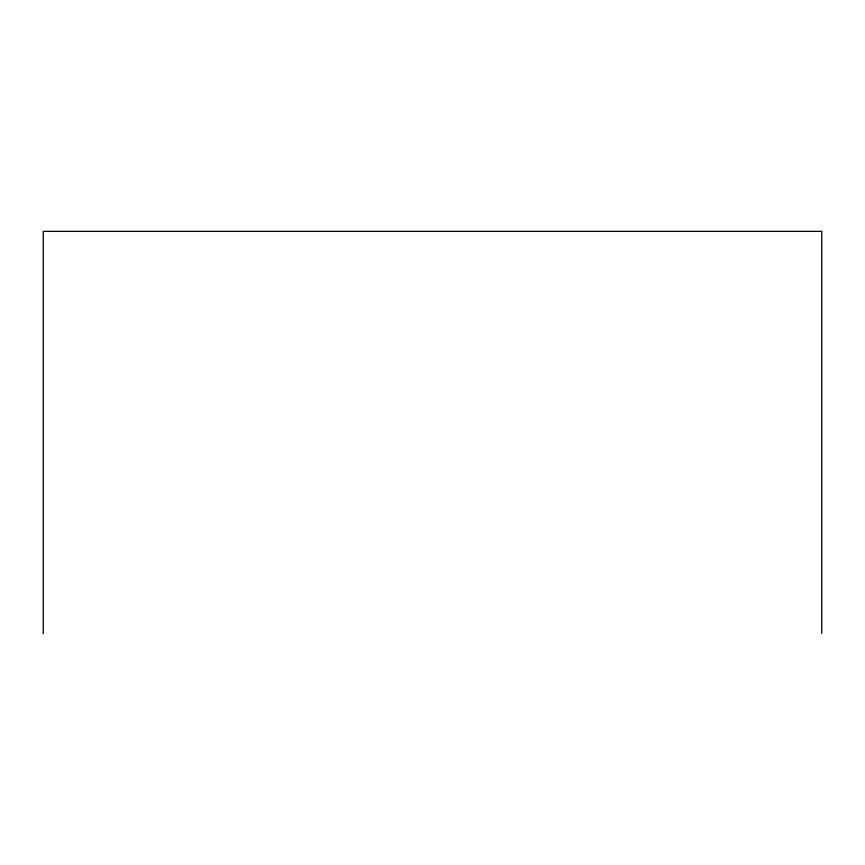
<?xml version="1.0" encoding="UTF-8"?>
<svg xmlns="http://www.w3.org/2000/svg" width="865" height="865" viewBox="0 0 865 865"><rect width="100%" height="100%" fill="white"/><g stroke="black" fill="none" stroke-linecap="round" stroke-linejoin="round"><path stroke-width="1.3" d="M821.75 633.623L821.75 231.377L43.25 231.377L43.25 633.623"/></g></svg>
